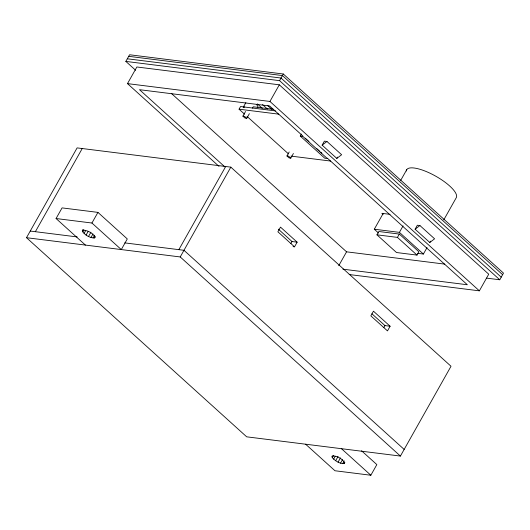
<?xml version="1.0" encoding="UTF-8"?>
<svg xmlns="http://www.w3.org/2000/svg" width="530" height="530" viewBox="0 0 530 530"><rect width="100%" height="100%" fill="white"/><g stroke="black" fill="none" stroke-linecap="round" stroke-linejoin="round"><path stroke-width="0.79" d="M26.5 237.705L77.108 147.89L230.828 167.142L451.017 366.263L400.415 456.072L246.689 436.826L26.5 237.705L180.227 256.951L400.415 456.072M135.653 70.285L125.842 61.407L129.585 54.756L283.311 74.001L503.5 273.122L499.75 279.774L486.666 278.137M35.371 231.696L82.23 148.532M218.996 166.367L127.485 83.614L136.859 66.979L279.31 84.813L488.733 274.202L479.358 290.837L349.191 274.533M56.067 218.532L62.07 207.893L97.937 212.384L127.293 238.931L121.297 249.577L91.935 223.024L56.067 218.532L85.429 245.085M82.309 230.828L82.852 230.152C87.556 230.199 92.942 233.001 95.055 237.281L94.519 237.957C89.808 237.91 84.422 235.108 82.309 230.828L83.104 229.41M82.74 231.994L83.939 229.868M84.071 233.478L85.668 230.636M91.935 223.024L97.937 212.384M86.105 235.048L88.106 231.497M88.536 236.459L90.935 232.206M90.988 237.513L92.989 233.962M93.088 238.036L94.684 235.201M94.519 237.957L95.314 236.539M244.555 114.155L239.063 109.193L240.56 106.53L275.421 110.896M245.847 102.654L243.224 107.312A6.314 1.921 29.4 0 1 244.721 107.1M249.372 113.672L246.748 118.322L245.085 118.117L242.906 116.143L245.529 111.486M252.492 108.127L253.241 106.795L273.626 109.346M178.848 249.656L225.707 166.499M180.227 256.951L230.828 167.142M125.842 61.407L279.562 80.653L283.311 74.001M127.485 83.614L269.936 101.449L279.31 84.813M293.408 153.495L290.784 158.152L289.128 157.94L286.942 155.972L289.195 151.977M300.278 136.077L302.835 136.395L327.301 158.523L324.738 158.198L300.278 136.077L301.398 134.077M322.134 145.141L324.386 141.146L326.95 141.47L341.625 154.74L336.815 158.41L322.134 145.141L326.95 141.47M336.815 158.41L337.564 157.085M290.884 243.522L292.01 241.528L297.138 242.164L294.514 246.821L293.05 246.642M338.75 265.689L346.56 251.829L444.789 264.125M400.72 180.359L406.742 169.666M378.506 233.014L374.306 229.218L383.216 213.411M376.943 234.823L378.817 231.497L399.315 234.068L418.885 251.763L417.011 255.096L396.513 252.525L376.943 234.823L397.44 237.394L417.011 255.096M374.306 229.218L399.415 232.365L403.058 225.899M397.44 237.394L399.315 234.068M415.103 229.212L417.355 225.223L419.919 225.541L434.593 238.818L429.784 242.488L415.103 229.212L419.919 225.541M429.784 242.488L430.532 241.157M417.726 253.333L423.391 254.049L427.034 247.576M443.782 219.857L456.231 197.756A28.454 8.652 29.4 0 0 434.037 175.244A28.454 8.652 29.4 0 0 406.344 170.991M383.852 327.593L384.979 325.599L390.106 326.241L387.483 330.899L370.841 315.853L373.464 311.196L390.106 326.241M332.284 457.668L331.853 456.502L332.396 455.826C337.1 455.873 342.486 458.669 344.606 462.948L344.063 463.624C339.538 463.77 335.232 460.921 332.284 457.668L333.483 455.542M333.615 459.146L335.218 456.31M335.656 460.716L338.054 456.456M338.08 462.133L340.479 457.874M340.532 463.187L342.532 459.636M342.632 463.71L344.235 460.868M344.063 463.624L344.864 462.206M305.618 444.206L334.973 470.753L370.841 475.244L376.843 464.605L361.553 450.772M242.906 116.143L244.569 116.355L246.748 118.322M286.942 155.972L288.605 156.178L290.784 158.152M128.704 56.326L282.424 75.571L502.612 274.692M127.313 58.79L281.039 78.036L501.228 277.157M239.063 109.193L278.787 114.162M290.93 156.092L330.654 161.067M390.06 214.352L381.865 213.325L383.084 214.431M342.917 269.174L467.341 284.756L327.368 158.172M30.25 231.053L77.188 236.93M124.736 242.886L183.97 250.299L404.158 449.42M279.562 80.653L499.75 279.774M269.936 101.449L479.358 290.837M302.809 135.965L269.657 105.987L139.509 89.689L224.839 166.864M305.267 138.191L308.95 141.517M316.933 148.738L319.385 150.957M320.617 152.07L321.842 153.177M267.57 105.444L271.837 109.299M262.529 104.595L267.405 109.008M257.394 103.906L262.27 108.319M399.415 232.365L423.391 254.049M246.993 116.361L288.486 153.886M171.594 93.605L346.56 251.829M297.138 242.164L280.496 227.118L277.872 231.776L294.514 246.821M278.343 229.165L292.01 241.528M371.908 313.78L384.979 325.599M341.486 448.698L370.841 475.244M256.361 104.436A6.314 1.921 29.4 0 1 257.679 107.199"/></g></svg>
